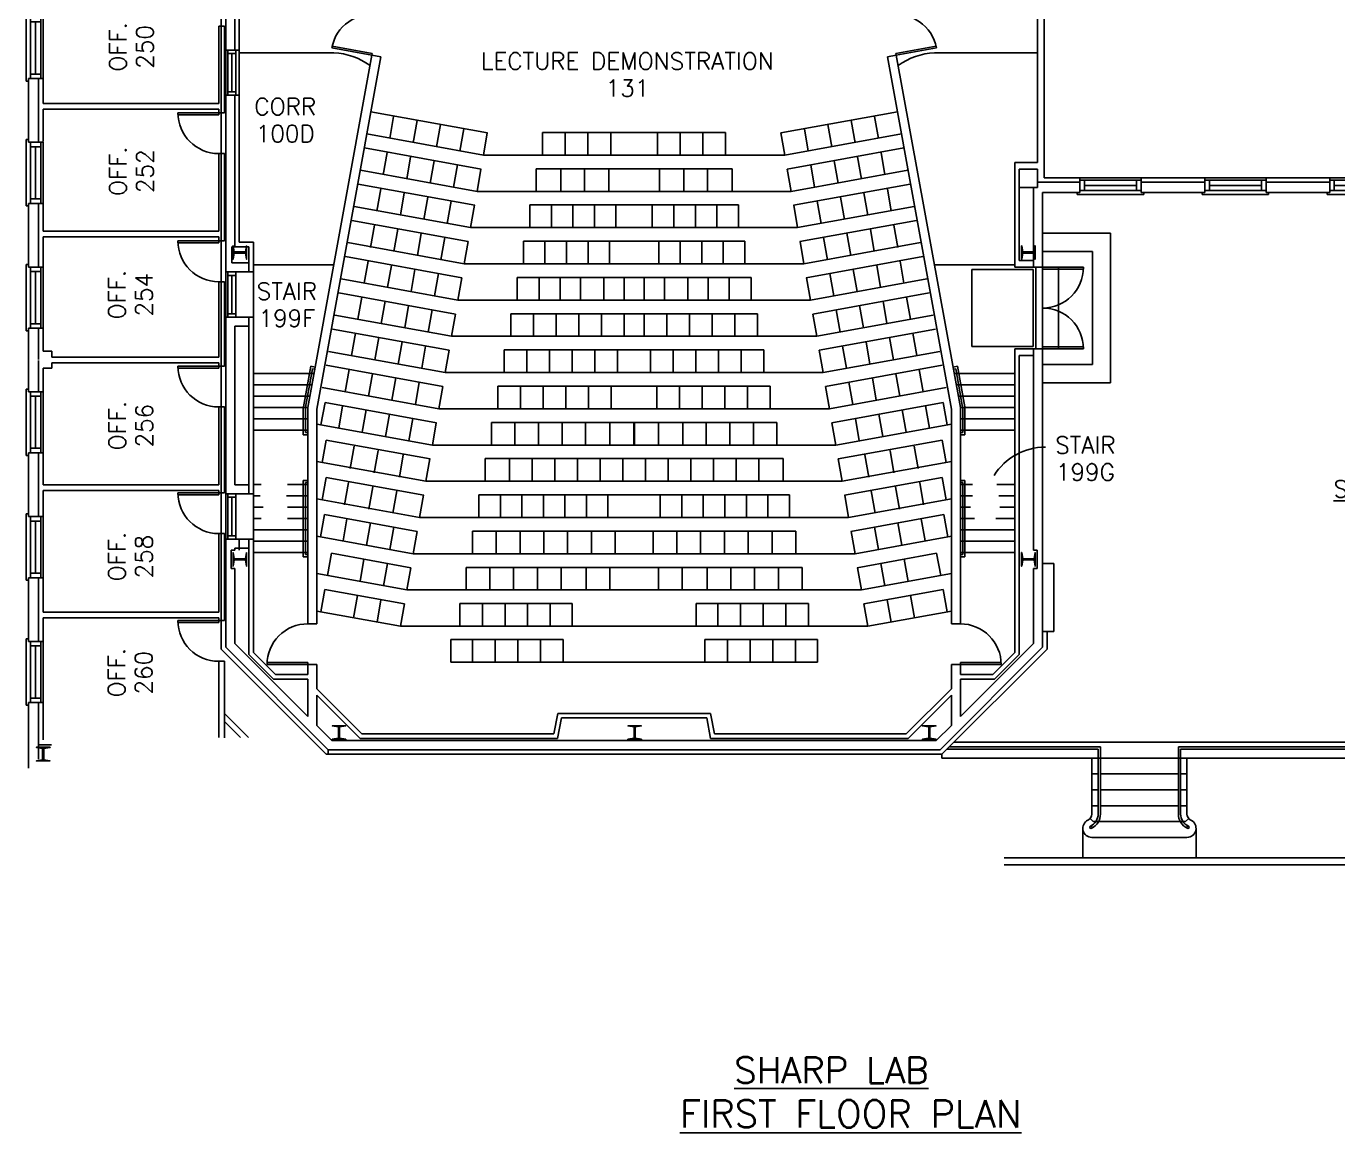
# Model space of a CAD drawing. Extents: x 225 to 2834, y 93 to 2722.
# Drawn here: x 321 to 1479, y 148 to 1125 of the extents above; entities that cross this region are included whole.
import ezdxf
from ezdxf.enums import TextEntityAlignment as Align

# ---------------------------------------------------------------- set-up
doc = ezdxf.new("R2010")
doc.units = 0
doc.header["$LTSCALE"] = 40
doc.header["$MEASUREMENT"] = 0
doc.layers.get('0').update_dxf_attribs({"linetype": 'CONTINUOUS'})
for name, color, linetype in [('A-AREA-IDEN', 3, 'CONTINUOUS'), ('A-DOOR', 7, 'CONTINUOUS'), ('A-FLOR-IDEN', 7, 'CONTINUOUS'), ('A-FLOR-STRS', 7, 'CONTINUOUS'), ('A-GLAZ', 2, 'CONTINUOUS'), ('A-STRS-RAIL', 7, 'CONTINUOUS'), ('A-WALL', 7, 'CONTINUOUS'), ('S-COLS', 3, 'CONTINUOUS')]:
    doc.layers.add(name, color=color, linetype=linetype)
doc.styles.add('SIMPLEX', font='simplex', dxfattribs={"height": 23})

# ---------------------------------------------------------------- blocks, each defined once
blk = doc.blocks.new('Q')
at = {"layer": 'A-STRS-RAIL', "style": 'SIMPLEX'}
for tag, p in [('ROOM', (2.01, 4.02)), ('NUMBER', (2.01, -15.09))]:
    blk.add_attdef(tag, text='', height=12, dxfattribs=at).set_placement(p, align=Align.CENTER)
blk = doc.blocks.new('AD05A', base_point=(203.035, 424.492))
for p, q in [((203.035, 424.492), (203.084, 424.492)), ((203.035, 424.492), (203.035, 423.492)), ((203.084, 423.493), (203.084, 424.492))]:
    blk.add_line(p, q)
blk.add_arc((203.035, 424.492), 1, 270, 0)
blk = doc.blocks.new('AD04A', base_point=(489.664, 570.31))
for p, q in [((488.664, 571.31), (488.664, 570.31)), ((488.713, 570.31), (488.713, 571.309)), ((490.616, 570.31), (490.616, 571.309)), ((490.664, 571.31), (490.664, 570.31)), ((488.664, 570.31), (488.713, 570.31)), ((490.664, 570.31), (490.616, 570.31))]:
    blk.add_line(p, q)
for centre, start, end in [((488.664, 570.31), 0, 90), ((490.664, 570.31), 90, 180)]:
    blk.add_arc(centre, 1, start, end)
blk = doc.blocks.new('WDO')
at = {"layer": 'A-GLAZ'}
for p, q in [((2696.3, 464.4), (2694.4, 464.4)), ((2696.3, 405.8), (2696.3, 464.4)), ((2681.4, 408.1), (2681.4, 462.1)), ((2683.6, 408.1), (2683.6, 462.1)), ((2683.6, 458.1), (2692.6, 458.1)), ((2688.1, 412.1), (2688.1, 458.1)), ((2692.6, 408.1), (2692.6, 462.1)), ((2683.6, 412.1), (2692.6, 412.1)), ((2694.4, 405.8), (2696.3, 405.8))]:
    blk.add_line(p, q, dxfattribs=at)
at = {"layer": 'A-WALL'}
for p, q in [((2681.4, 462.1), (2694.4, 462.1)), ((2681.4, 408.1), (2694.4, 408.1))]:
    blk.add_line(p, q, dxfattribs=at)
blk = doc.blocks.new('AD03A', base_point=(6.133, 5.024))
for p, q in [((6.133, 6.024), (6.133, 5.024)), ((6.182, 5.024), (6.182, 6.022)), ((6.133, 5.024), (6.182, 5.024))]:
    blk.add_line(p, q)
blk.add_arc((6.133, 5.024), 1, 0, 90)

msp = doc.modelspace()

# ---------------------------------------------------------------- linework, layer by layer
at = {"layer": 'A-AREA-IDEN'}
msp.add_arc((1221.12158, 699.33463), 53.81703, 90.26287279, 147.8256482, dxfattribs=at)
at = {"layer": 'A-DOOR'}
for p, q in [((1156, 910), (1156, 842)), ((1210, 910), (1156, 910)), ((1210, 842), (1210, 910)), ((1212.34362, 911.91986), (1212.34362, 839.91986)), ((1218.39123, 911.91986), (1218.39123, 839.91986)), ((1156, 842), (1210, 842))]:
    msp.add_line(p, q, dxfattribs=at)
at = {"layer": 'A-FLOR-STRS'}
for p, q in [((592.80032, 1101.37439), (509.39123, 1101.37439)), ((1122.98214, 1101.37439), (1213.89123, 1101.37439)), ((1278.39123, 941.91986), (1218.39123, 941.91986)), ((1278.39123, 941.91986), (1278.39123, 809.91986)), ((1262.39123, 925.91986), (1218.39123, 925.91986)), ((1262.39123, 925.91986), (1262.39123, 825.91986)), ((592.80032, 913.96574), (521.89123, 913.96574)), ((1122.98214, 913.96574), (1193.89123, 913.96574)), ((1232.39123, 911.91986), (1218.39123, 911.91986)), ((1232.39123, 911.91986), (1232.39123, 839.91986)), ((1232.39123, 839.91986), (1218.39123, 839.91986)), ((1262.39123, 825.91986), (1218.39123, 825.91986)), ((575.34577, 817.96574), (521.89123, 817.96574)), ((1140.43668, 817.96574), (1193.89123, 817.96574)), ((573.52759, 807.96574), (521.89123, 807.96574)), ((1142.25487, 807.96574), (1193.89123, 807.96574)), ((1278.39123, 809.91986), (1218.39123, 809.91986)), ((571.70941, 797.96574), (521.89123, 797.96574)), ((569.89123, 787.96574), (521.89123, 787.96574)), ((1144.07305, 797.96574), (1193.89123, 797.96574)), ((1145.89123, 787.96574), (1193.89123, 787.96574)), ((569.89123, 777.96574), (521.89123, 777.96574)), ((1145.89123, 777.96574), (1193.89123, 777.96574)), ((569.89123, 767.96574), (521.89123, 767.96574)), ((1145.89123, 767.96574), (1193.89123, 767.96574)), ((528.80278, 719.96574), (521.89123, 719.96574)), ((569.89123, 719.96574), (552.00586, 719.96574)), ((1145.89123, 719.96574), (1156.64347, 719.96574)), ((1178.11866, 719.96574), (1193.89123, 719.96574)), ((527.93884, 709.96574), (521.89123, 709.96574)), ((569.89123, 709.96574), (551.14192, 709.96574)), ((1145.89123, 709.96574), (1156.64347, 709.96574)), ((1179.84655, 709.96574), (1193.89123, 709.96574)), ((530.53067, 699.96574), (521.89123, 699.96574)), ((569.89123, 699.96574), (552.00586, 699.96574)), ((1145.89123, 699.96574), (1154.91558, 699.96574)), ((1180.71049, 699.96574), (1193.89123, 699.96574)), ((528.80278, 689.96574), (521.89123, 689.96574)), ((569.89123, 689.96574), (552.00586, 689.96574)), ((1145.89123, 689.96574), (1158.37136, 689.96574)), ((1177.25472, 689.96574), (1193.89123, 689.96574)), ((569.89123, 679.96574), (521.89123, 679.96574)), ((1145.89123, 679.96574), (1193.89123, 679.96574)), ((569.89123, 669.96574), (521.89123, 669.96574)), ((569.89123, 659.96574), (521.89123, 659.96574)), ((1145.89123, 669.96574), (1193.89123, 669.96574)), ((1145.89123, 659.96574), (1193.89123, 659.96574)), ((1261.89123, 478.46574), (1261.89123, 429.11485)), ((1345.8768, 478.46574), (1345.8768, 429.11485)), ((1261.89123, 464.46574), (1267.51295, 464.46574)), ((1345.8768, 464.46574), (1340.25508, 464.46574)), ((1261.89123, 450.46574), (1267.51295, 450.46574)), ((1345.8768, 450.46574), (1340.25508, 450.46574)), ((1261.89123, 436.46574), (1267.51295, 436.46574)), ((1269.51295, 436.46574), (1321.53316, 436.46574)), ((1338.25508, 436.46574), (1321.53316, 436.46574)), ((1345.8768, 436.46574), (1340.25508, 436.46574)), ((1263.07609, 422.46574), (1260.29487, 425.03957)), ((1263.07609, 422.46574), (1321.53316, 422.46574)), ((1263.07609, 422.46574), (1265.50241, 422.46574)), ((1344.69193, 422.46574), (1321.53316, 422.46574)), ((1344.69193, 422.46574), (1342.26562, 422.46574)), ((1344.69193, 422.46574), (1347.47315, 425.03957)), ((1261.89123, 408.46574), (1321.53316, 408.46574)), ((1345.8768, 408.46574), (1321.53316, 408.46574))]:
    msp.add_line(p, q, dxfattribs=at)
for centre, radius, start, end in [((590.00189, 1042.74057), 58.70056, 53.63366761, 87.26750259), ((1125.78057, 1042.74057), 58.70056, 92.73249741, 126.36633239), ((1255.89123, 429.11485), 6, 295.37693353, 360), ((1351.8768, 429.11485), 6, 180, 244.62306647), ((1261.89123, 416.46574), 8, 115.37693353, 270), ((1345.8768, 416.46574), 8, 270, 64.62306647)]:
    msp.add_arc(centre, radius, start, end, dxfattribs=at)
at = {"layer": 'A-GLAZ'}
for p, q in [((497.39123, 1063.7609), (497.39123, 1103.7609)), ((499.39123, 1063.7609), (499.39123, 1103.7609)), ((506.39123, 1100.7609), (499.39123, 1100.7609)), ((502.89123, 1066.7609), (502.89123, 1100.7609)), ((506.39123, 1063.7609), (506.39123, 1103.7609)), ((509.39123, 1063.7609), (509.39123, 1103.7609)), ((506.39123, 1066.7609), (499.39123, 1066.7609)), ((497.39123, 867.7609), (497.39123, 907.7609)), ((499.39123, 867.7609), (499.39123, 907.7609)), ((506.39123, 904.7609), (499.39123, 904.7609)), ((502.89123, 870.7609), (502.89123, 904.7609)), ((506.39123, 867.7609), (506.39123, 907.7609)), ((521.89123, 867.7609), (521.89123, 907.7609)), ((506.39123, 870.7609), (499.39123, 870.7609)), ((497.39123, 671.7609), (497.39123, 711.7609)), ((499.39123, 671.7609), (499.39123, 711.7609)), ((506.39123, 708.7609), (499.39123, 708.7609)), ((502.89123, 674.7609), (502.89123, 708.7609)), ((506.39123, 671.7609), (506.39123, 711.7609)), ((521.89123, 671.7609), (521.89123, 711.7609)), ((506.39123, 674.7609), (499.39123, 674.7609))]:
    msp.add_line(p, q, dxfattribs=at)
at = {"layer": 'A-STRS-RAIL'}
for p, q in [((572.46527, 824.48362), (565.95575, 788.68128)), ((574.07523, 822.15811), (567.92349, 788.32351)), ((572.46527, 824.48362), (576.40075, 823.76808)), ((574.07523, 822.15811), (576.04297, 821.80034)), ((1143.31719, 824.48362), (1139.38171, 823.76808)), ((1141.70722, 822.15811), (1139.73948, 821.80034)), ((1141.70722, 822.15811), (1147.85897, 788.32351)), ((1143.31719, 824.48362), (1149.82671, 788.68128)), ((565.89123, 787.96574), (565.89123, 763.87563)), ((567.89123, 787.96574), (567.89123, 765.87563)), ((1147.89123, 787.96574), (1147.89123, 765.87563)), ((1149.89123, 787.96574), (1149.89123, 763.87563)), ((569.89123, 765.87563), (567.89123, 765.87563)), ((1145.89123, 765.87563), (1147.89123, 765.87563)), ((569.89123, 763.87563), (565.89123, 763.87563)), ((1145.89123, 763.87563), (1149.89123, 763.87563)), ((565.89123, 656.20113), (565.89123, 723.73945)), ((565.89123, 723.73945), (569.89123, 723.73945)), ((565.89123, 658.20113), (565.89123, 721.73945)), ((567.89123, 658.20113), (567.89123, 721.73945)), ((567.89123, 721.73945), (569.89123, 721.73945)), ((1149.89123, 723.73945), (1145.89123, 723.73945)), ((1147.89123, 721.73945), (1145.89123, 721.73945)), ((1147.89123, 658.20113), (1147.89123, 721.73945)), ((1149.89123, 656.20113), (1149.89123, 723.73945)), ((1149.89123, 658.20113), (1149.89123, 721.73945)), ((569.89123, 656.20113), (565.89123, 656.20113)), ((569.89123, 658.20113), (567.89123, 658.20113)), ((1145.89123, 658.20113), (1147.89123, 658.20113)), ((1145.89123, 656.20113), (1149.89123, 656.20113)), ((1267.51295, 486.46574), (1267.51295, 429.11485)), ((1269.51295, 488.46574), (1269.51295, 429.11485)), ((1338.25508, 488.46574), (1338.25508, 429.11485)), ((1340.25508, 486.46574), (1340.25508, 429.11485))]:
    msp.add_line(p, q, dxfattribs=at)
for centre in [(1261.08437, 417.36925), (1346.68365, 417.36925)]:
    msp.add_circle(centre, 1, dxfattribs=at)
for centre, radius, start, end in [((1255.51295, 429.11485), 12, 295.37693353, 360), ((1255.51295, 429.11485), 14, 295.37693353, 360), ((1352.25508, 429.11485), 14, 180, 244.62306647), ((1352.25508, 429.11485), 12, 180, 244.62306647)]:
    msp.add_arc(centre, radius, start, end, dxfattribs=at)
at = {"layer": 'A-WALL'}
for p, q in [((1213.89123, 1364.96574), (1213.89123, 1004.46574)), ((1219.89123, 1340.96574), (1219.89123, 990.96574)), ((491.28512, 1124.76751), (491.28512, 1056.55409)), ((491.28512, 1124.76751), (496.28512, 1124.76751)), ((496.28512, 1124.76751), (496.28512, 1048.33133)), ((497.39123, 1103.7609), (509.39123, 1103.7609)), ((626.46334, 1099.11234), (569.89123, 787.96574)), ((634.3343, 1097.68126), (577.76219, 786.53465)), ((626.46334, 1099.11234), (634.3343, 1097.68126)), ((1089.31912, 1099.11234), (1081.44816, 1097.68126)), ((1081.44816, 1097.68126), (1138.02027, 786.53465)), ((1089.31912, 1099.11234), (1145.89123, 787.96574)), ((323.28512, 1078.55409), (323.28512, 1022.30409)), ((332.28512, 1078.55409), (332.28512, 1022.30409)), ((336.28512, 1078.55409), (336.28512, 1056.55409)), ((336.28512, 1056.55409), (491.28512, 1056.55409)), ((497.39123, 1063.7609), (509.39123, 1063.7609)), ((336.28512, 1051.55409), (491.28512, 1051.55409)), ((336.28512, 1051.55409), (336.28512, 1022.87359)), ((491.28512, 1051.55409), (491.28512, 1048.33133)), ((491.28512, 1048.33133), (496.28512, 1048.33133)), ((491.28512, 1012.33133), (491.28512, 943.80409)), ((491.28512, 1012.33133), (496.28512, 1012.33133)), ((496.28512, 1012.33133), (496.28512, 935.15462)), ((1213.89123, 1004.46574), (1193.89123, 1004.46574)), ((1213.89123, 998.46574), (1197.89123, 998.46574)), ((1213.89123, 998.46574), (1213.89123, 986.96574)), ((323.28512, 968.30409), (323.28512, 912.05409)), ((332.28512, 968.30409), (332.28512, 912.05409)), ((336.28512, 968.30409), (336.28512, 943.80409)), ((336.28512, 943.80409), (491.28512, 943.80409)), ((336.28512, 938.80409), (491.28512, 938.80409)), ((336.28512, 938.80409), (336.28512, 912.05409)), ((491.28512, 938.80409), (491.28512, 935.15462)), ((491.28512, 935.15462), (496.28512, 935.15462)), ((502.92282, 929.96574), (517.89123, 929.96574)), ((509.39123, 933.96574), (521.89123, 933.96574)), ((502.92282, 915.7609), (517.89123, 915.7609)), ((1210.39123, 917.91986), (1197.89123, 917.91986)), ((497.39123, 907.7609), (521.89123, 907.7609)), ((1218.39123, 911.91986), (1193.89123, 911.91986)), ((491.28512, 899.15462), (491.28512, 832.5383)), ((491.28512, 899.15462), (496.28512, 899.15462)), ((496.28512, 899.15462), (496.28512, 824.56975)), ((323.28512, 858.05409), (323.28512, 801.80409)), ((332.28512, 858.05409), (332.28512, 830.55409)), ((336.28512, 858.05409), (336.28512, 837.84539)), ((497.39123, 867.7609), (521.89123, 867.7609)), ((505.39123, 859.7609), (517.89123, 859.7609)), ((336.28512, 837.84539), (343.9278, 837.84539)), ((343.9278, 837.84539), (343.9278, 832.5383)), ((1218.39123, 839.91986), (1193.89123, 839.91986)), ((1210.39123, 833.91986), (1197.89123, 833.91986)), ((332.28512, 829.55409), (332.28512, 801.80409)), ((336.28512, 822.72489), (336.28512, 801.80409)), ((336.28512, 822.72489), (343.9278, 822.72489)), ((343.9278, 832.5383), (491.28512, 832.5383)), ((343.9278, 827.5383), (491.28512, 827.5383)), ((343.9278, 827.5383), (343.9278, 822.72489)), ((491.28512, 827.5383), (491.28512, 824.56975)), ((491.28512, 824.56975), (496.28512, 824.56975)), ((491.28512, 788.56975), (491.28512, 719.7883)), ((491.28512, 788.56975), (496.28512, 788.56975)), ((496.28512, 788.56975), (496.28512, 712.75067)), ((323.28512, 691.80409), (323.28512, 748.05409)), ((332.28512, 691.80409), (332.28512, 748.05409)), ((336.28512, 719.7883), (336.28512, 748.05409)), ((336.28512, 719.7883), (491.28512, 719.7883)), ((505.39123, 719.7609), (517.89123, 719.7609)), ((336.28512, 714.7883), (491.28512, 714.7883)), ((336.28512, 691.8799), (336.28512, 714.7883)), ((491.28512, 714.7883), (491.28512, 712.75067)), ((491.28512, 712.75067), (496.28512, 712.75067)), ((497.39123, 711.7609), (521.89123, 711.7609)), ((491.28512, 676.75067), (491.28512, 607.2883)), ((491.28512, 676.75067), (496.28512, 676.75067)), ((496.28512, 676.75067), (496.28512, 599.94422)), ((497.39123, 671.7609), (521.89123, 671.7609)), ((505.39123, 661.96574), (502.236, 661.96574)), ((502.236, 661.96574), (502.236, 645.96574)), ((505.39123, 663.7609), (517.89123, 663.7609)), ((1210.39123, 661.96574), (1213.54645, 661.96574)), ((1213.54645, 661.96574), (1213.54645, 645.96574)), ((1228.39123, 650.21957), (1218.39123, 650.21957)), ((1228.39123, 590.21957), (1228.39123, 650.21957)), ((323.28512, 581.55409), (323.28512, 637.80409)), ((332.28512, 581.55409), (332.28512, 637.80409)), ((336.28512, 607.2883), (336.28512, 637.80409)), ((505.39123, 645.96574), (502.236, 645.96574)), ((1210.39123, 645.96574), (1213.54645, 645.96574)), ((336.28512, 607.2883), (491.28512, 607.2883)), ((336.28512, 602.2883), (491.28512, 602.2883)), ((336.28512, 581.55409), (336.28512, 602.2883)), ((491.28512, 602.2883), (491.28512, 599.94422)), ((491.28512, 599.94422), (496.28512, 599.94422)), ((569.89123, 597.0423), (577.89123, 597.0423)), ((1145.89123, 597.0423), (1137.89123, 597.0423)), ((569.89123, 515.18433), (505.39123, 579.68433)), ((1145.89123, 515.18433), (1210.39123, 579.68433)), ((1218.39123, 590.21957), (1228.39123, 590.21957)), ((587.86962, 485.89223), (497.39123, 576.37062)), ((539.71966, 548.18433), (517.89123, 570.01275)), ((541.37651, 552.18433), (521.89123, 571.66961)), ((1127.91284, 485.89223), (1218.39123, 576.37062)), ((1174.40595, 552.18433), (1193.89123, 571.66961)), ((1176.0628, 548.18433), (1197.89123, 570.01275)), ((491.28512, 563.94422), (491.28512, 496.55409)), ((491.28512, 563.94422), (496.28512, 563.94422)), ((496.28512, 563.94422), (496.28512, 496.51774)), ((569.89123, 561.0423), (577.89123, 561.0423)), ((1145.89123, 561.0423), (1137.89123, 561.0423)), ((539.71966, 548.18433), (569.89123, 548.18433)), ((541.37651, 552.18433), (569.89123, 552.18433)), ((1174.40595, 552.18433), (1145.89123, 552.18433)), ((1176.0628, 548.18433), (1145.89123, 548.18433)), ((617.62246, 499.89223), (577.89123, 539.62346)), ((615.9656, 495.89223), (577.89123, 533.9666)), ((1098.16, 499.89223), (1137.89123, 539.62346)), ((1099.81685, 495.89223), (1137.89123, 533.9666)), ((323.28512, 469.55409), (323.28512, 527.55409)), ((332.28512, 477.55409), (332.28512, 527.55409)), ((336.28512, 494.55409), (336.28512, 527.55409)), ((517.61856, 496.55409), (496.28512, 517.88754)), ((510.5475, 496.55409), (496.28512, 510.81647)), ((790.53639, 517.89223), (787.05252, 499.89223)), ((793.83643, 513.89223), (790.35256, 495.89223)), ((925.24607, 517.89223), (790.53639, 517.89223)), ((921.94603, 513.89223), (793.83643, 513.89223)), ((921.94603, 513.89223), (925.4299, 495.89223)), ((925.24607, 517.89223), (928.72994, 499.89223)), ((591.18333, 493.89223), (577.89123, 507.18433)), ((1124.59913, 493.89223), (1137.89123, 507.18433)), ((343.78512, 490.05409), (332.28512, 490.05409)), ((1267.51295, 486.46574), (1134.1432, 486.46574)), ((1269.51295, 488.46574), (1136.1432, 488.46574)), ((1779.11884, 488.46574), (1338.25508, 488.46574)), ((1779.11884, 486.46574), (1340.25508, 486.46574)), ((587.86962, 485.89223), (587.86962, 482.46574)), ((1129.56969, 481.89223), (1129.56969, 478.46574)), ((1687.39123, 478.46574), (1129.56969, 478.46574)), ((1269.51295, 464.46574), (1338.25508, 464.46574)), ((1269.51295, 450.46574), (1321.53316, 450.46574)), ((1338.25508, 450.46574), (1321.53316, 450.46574)), ((1253.89123, 416.46574), (1253.89123, 390.37069)), ((1353.8768, 416.46574), (1353.8768, 390.37069)), ((1687.39123, 390.37069), (1184.49332, 390.37069)), ((1701.39123, 384.37069), (1184.49332, 384.37069))]:
    msp.add_line(p, q, dxfattribs=at)
at = {"layer": 'A-WALL', "color": 4}
for p, q in [((493.39123, 1183.96574), (493.39123, 574.71376)), ((728.43084, 1030.6053), (625.54002, 1049.31272)), ((645.58897, 1045.17999), (642.12361, 1025.48216)), ((987.35162, 1030.6053), (1090.24244, 1049.31272)), ((1070.19349, 1045.17999), (1073.65885, 1025.48216)), ((666.27135, 1041.54142), (662.80599, 1021.8436)), ((686.95373, 1037.90286), (683.48837, 1018.20503)), ((707.63611, 1034.26429), (704.17075, 1014.56646)), ((728.31849, 1030.62572), (724.85313, 1010.9279)), ((857.89123, 1030.9279), (777.10878, 1030.9279)), ((777.10878, 1030.9279), (777.10878, 1010.9279)), ((797.10878, 1030.9279), (797.10878, 1010.9279)), ((817.10878, 1030.9279), (817.10878, 1010.9279)), ((837.35563, 1030.9279), (837.35563, 1010.9279)), ((857.89123, 1030.9279), (938.67367, 1030.9279)), ((878.42683, 1030.9279), (878.42683, 1010.9279)), ((898.67367, 1030.9279), (898.67367, 1010.9279)), ((918.67367, 1030.9279), (918.67367, 1010.9279)), ((938.67367, 1030.9279), (938.67367, 1010.9279)), ((987.46397, 1030.62572), (990.92933, 1010.9279)), ((1008.14635, 1034.26429), (1011.61171, 1014.56646)), ((1028.82873, 1037.90286), (1032.29409, 1018.20503)), ((1049.51111, 1041.54142), (1052.97647, 1021.8436)), ((724.85313, 1010.9279), (621.96231, 1029.63532)), ((990.92933, 1010.9279), (1093.82015, 1029.63532)), ((722.80121, 998.6053), (619.91039, 1017.31272)), ((639.95934, 1013.17999), (636.49398, 993.48216)), ((660.64172, 1009.54142), (657.17636, 989.8436)), ((857.89123, 1010.9279), (724.85313, 1010.9279)), ((857.89123, 1010.9279), (990.92933, 1010.9279)), ((992.98125, 998.6053), (1095.87207, 1017.31272)), ((1055.14074, 1009.54142), (1058.6061, 989.8436)), ((1075.82312, 1013.17999), (1079.28848, 993.48216)), ((719.2235, 978.9279), (616.33268, 997.63532)), ((681.3241, 1005.90286), (677.85874, 986.20503)), ((702.00648, 1002.26429), (698.54112, 982.56646)), ((722.68886, 998.62572), (719.2235, 978.9279)), ((857.89123, 998.9279), (771.47915, 998.9279)), ((771.47915, 998.9279), (771.47915, 978.9279)), ((793.20704, 998.9279), (793.20704, 978.9279)), ((814.07099, 998.9279), (814.07099, 978.9279)), ((835.55204, 998.9279), (835.55204, 978.9279)), ((857.89123, 998.9279), (944.3033, 998.9279)), ((880.23042, 998.9279), (880.23042, 978.9279)), ((901.71147, 998.9279), (901.71147, 978.9279)), ((922.57541, 998.9279), (922.57541, 978.9279)), ((944.3033, 998.9279), (944.3033, 978.9279)), ((993.0936, 998.62572), (996.55896, 978.9279)), ((996.55896, 978.9279), (1099.44978, 997.63532)), ((1013.77598, 1002.26429), (1017.24134, 982.56646)), ((1034.45836, 1005.90286), (1037.92372, 986.20503)), ((717.17158, 966.6053), (614.28076, 985.31272)), ((998.61088, 966.6053), (1101.5017, 985.31272)), ((634.32971, 981.17999), (630.86435, 961.48216)), ((655.01209, 977.54142), (651.54673, 957.8436)), ((675.69447, 973.90286), (672.22911, 954.20503)), ((857.89123, 978.9279), (719.2235, 978.9279)), ((857.89123, 978.9279), (996.55896, 978.9279)), ((1040.08799, 973.90286), (1043.55335, 954.20503)), ((1060.77037, 977.54142), (1064.23573, 957.8436)), ((1081.45275, 981.17999), (1084.91811, 961.48216)), ((713.59387, 946.9279), (610.70305, 965.63532)), ((696.37685, 970.26429), (692.91149, 950.56646)), ((717.05923, 966.62572), (713.59387, 946.9279)), ((765.84953, 966.9279), (765.84953, 946.9279)), ((857.89123, 966.9279), (765.84953, 966.9279)), ((784.84953, 966.9279), (784.84953, 946.9279)), ((803.84953, 966.9279), (803.84953, 946.9279)), ((822.84953, 966.9279), (822.84953, 946.9279)), ((841.84953, 966.9279), (841.84953, 946.9279)), ((857.89123, 966.9279), (949.93293, 966.9279)), ((873.93293, 966.9279), (873.93293, 946.9279)), ((892.93293, 966.9279), (892.93293, 946.9279)), ((911.93293, 966.9279), (911.93293, 946.9279)), ((930.93293, 966.9279), (930.93293, 946.9279)), ((949.93293, 966.9279), (949.93293, 946.9279)), ((998.72323, 966.62572), (1002.18859, 946.9279)), ((1002.18859, 946.9279), (1105.07941, 965.63532)), ((1019.40561, 970.26429), (1022.87097, 950.56646)), ((711.54195, 934.6053), (608.65113, 953.31272)), ((1004.24051, 934.6053), (1107.13133, 953.31272)), ((628.70008, 949.17999), (625.23472, 929.48216)), ((649.38246, 945.54142), (645.9171, 925.8436)), ((670.06484, 941.90286), (666.59948, 922.20503)), ((690.74722, 938.26429), (687.28186, 918.56646)), ((857.89123, 946.9279), (713.59387, 946.9279)), ((857.89123, 946.9279), (1002.18859, 946.9279)), ((1025.03524, 938.26429), (1028.5006, 918.56646)), ((1045.71762, 941.90286), (1049.18298, 922.20503)), ((1066.4, 945.54142), (1069.86536, 925.8436)), ((1087.08238, 949.17999), (1090.54774, 929.48216)), ((707.96424, 914.9279), (605.07342, 933.63532)), ((711.4296, 934.62572), (707.96424, 914.9279)), ((857.89123, 934.9279), (760.2199, 934.9279)), ((760.2199, 934.9279), (760.2199, 914.9279)), ((779.2199, 934.9279), (779.2199, 914.9279)), ((798.2199, 934.9279), (798.2199, 914.9279)), ((817.2199, 934.9279), (817.2199, 914.9279)), ((836.2199, 934.9279), (836.2199, 914.9279)), ((857.89123, 934.9279), (955.56256, 934.9279)), ((879.56256, 934.9279), (879.56256, 914.9279)), ((898.56256, 934.9279), (898.56256, 914.9279)), ((917.56256, 934.9279), (917.56256, 914.9279)), ((936.56256, 934.9279), (936.56256, 914.9279)), ((955.56256, 934.9279), (955.56256, 914.9279)), ((1004.35286, 934.62572), (1007.81822, 914.9279)), ((1007.81822, 914.9279), (1110.70904, 933.63532)), ((705.91232, 902.6053), (603.0215, 921.31272)), ((623.07045, 917.17999), (619.68819, 897.95452)), ((857.89123, 914.9279), (707.96424, 914.9279)), ((857.89123, 914.9279), (1007.81822, 914.9279)), ((1009.87014, 902.6053), (1112.76096, 921.31272)), ((1092.71201, 917.17999), (1096.09427, 897.95452)), ((643.75283, 913.54142), (640.34979, 894.19786)), ((664.43521, 909.90286), (661.0114, 890.44121)), ((685.11759, 906.26429), (681.673, 886.68455)), ((1030.66487, 906.26429), (1034.10945, 886.68455)), ((1051.34725, 909.90286), (1054.77106, 890.44121)), ((1072.02963, 913.54142), (1075.43266, 894.19786)), ((702.33461, 882.9279), (599.44379, 901.63532)), ((705.79997, 902.62572), (702.33461, 882.9279)), ((857.89123, 902.9279), (754.59027, 902.9279)), ((754.59027, 902.9279), (754.59027, 882.9279)), ((774.04432, 902.9279), (774.04432, 882.9279)), ((792.68083, 902.9279), (792.68083, 882.9279)), ((810.57682, 902.9279), (810.57682, 882.9279)), ((831.06465, 902.9279), (831.06465, 882.9279)), ((848.96064, 902.9279), (848.96064, 882.9279)), ((857.89123, 902.9279), (961.19219, 902.9279)), ((866.82182, 902.9279), (866.82182, 882.9279)), ((884.71781, 902.9279), (884.71781, 882.9279)), ((905.20563, 902.9279), (905.20563, 882.9279)), ((923.10162, 902.9279), (923.10162, 882.9279)), ((941.73814, 902.9279), (941.73814, 882.9279)), ((961.19219, 902.9279), (961.19219, 882.9279)), ((1009.98249, 902.62572), (1013.44785, 882.9279)), ((1013.44785, 882.9279), (1116.33867, 901.63532)), ((700.28269, 870.6053), (597.39187, 889.31272)), ((617.52392, 885.65234), (614.05856, 865.95452)), ((638.18552, 881.89569), (634.72016, 862.19786)), ((857.89123, 882.9279), (702.33461, 882.9279)), ((857.89123, 882.9279), (1013.44785, 882.9279)), ((1015.49977, 870.6053), (1118.39059, 889.31272)), ((1077.59693, 881.89569), (1081.06229, 862.19786)), ((1098.25854, 885.65234), (1101.7239, 865.95452)), ((696.70498, 850.9279), (593.81416, 869.63532)), ((658.84713, 878.13903), (655.38177, 858.44121)), ((679.50873, 874.38238), (676.04337, 854.68455)), ((700.17034, 870.62572), (696.70498, 850.9279)), ((857.89123, 870.9279), (748.96064, 870.9279)), ((748.96064, 870.9279), (748.96064, 850.9279)), ((768.96064, 870.9279), (768.96064, 850.9279)), ((788.96064, 870.9279), (788.96064, 850.9279)), ((808.96064, 870.9279), (808.96064, 850.9279)), ((828.96064, 870.9279), (828.96064, 850.9279)), ((848.96064, 870.9279), (848.96064, 850.9279)), ((857.89123, 870.9279), (966.82182, 870.9279)), ((866.82182, 870.9279), (866.82182, 850.9279)), ((886.82182, 870.9279), (886.82182, 850.9279)), ((906.82182, 870.9279), (906.82182, 850.9279)), ((926.82182, 870.9279), (926.82182, 850.9279)), ((946.82182, 870.9279), (946.82182, 850.9279)), ((966.82182, 870.9279), (966.82182, 850.9279)), ((1015.61212, 870.62572), (1019.07748, 850.9279)), ((1019.07748, 850.9279), (1121.9683, 869.63532)), ((1036.27372, 874.38238), (1039.73908, 854.68455)), ((1056.93533, 878.13903), (1060.40069, 858.44121)), ((694.65306, 838.6053), (591.76224, 857.31272)), ((1021.1294, 838.6053), (1124.02022, 857.31272)), ((611.89429, 853.65234), (608.42893, 833.95452)), ((632.55589, 849.89569), (629.09054, 830.19786)), ((653.2175, 846.13903), (649.75214, 826.44121)), ((857.89123, 850.9279), (696.70498, 850.9279)), ((857.89123, 850.9279), (1019.07748, 850.9279)), ((1062.56496, 846.13903), (1066.03032, 826.44121)), ((1083.22656, 849.89569), (1086.69192, 830.19786)), ((1103.88817, 853.65234), (1107.35353, 833.95452)), ((691.07535, 818.9279), (588.18453, 837.63532)), ((673.8791, 842.38238), (670.41375, 822.68455)), ((694.54071, 838.62572), (691.07535, 818.9279)), ((857.89123, 838.9279), (743.33101, 838.9279)), ((743.33101, 838.9279), (743.33101, 818.9279)), ((763.33101, 838.9279), (763.33101, 818.9279)), ((783.33101, 838.9279), (783.33101, 818.9279)), ((803.33101, 838.9279), (803.33101, 818.9279)), ((823.33101, 838.9279), (823.33101, 818.9279)), ((843.33101, 838.9279), (843.33101, 818.9279)), ((857.89123, 838.9279), (972.45145, 838.9279)), ((872.45145, 838.9279), (872.45145, 818.9279)), ((892.45145, 838.9279), (892.45145, 818.9279)), ((912.45145, 838.9279), (912.45145, 818.9279)), ((932.45145, 838.9279), (932.45145, 818.9279)), ((952.45145, 838.9279), (952.45145, 818.9279)), ((972.45145, 838.9279), (972.45145, 818.9279)), ((1021.24175, 838.62572), (1024.70711, 818.9279)), ((1024.70711, 818.9279), (1127.59793, 837.63532)), ((1041.90335, 842.38238), (1045.36871, 822.68455)), ((689.02343, 806.6053), (586.13261, 825.31272)), ((1026.75903, 806.6053), (1129.64985, 825.31272)), ((606.26466, 821.65234), (602.7993, 801.95452)), ((626.92626, 817.89569), (623.46091, 798.19786)), ((647.58787, 814.13903), (644.12251, 794.44121)), ((668.24947, 810.38238), (664.78412, 790.68455)), ((857.89123, 818.9279), (691.07535, 818.9279)), ((857.89123, 818.9279), (1024.70711, 818.9279)), ((1047.53298, 810.38238), (1050.99834, 790.68455)), ((1068.19459, 814.13903), (1071.65995, 794.44121)), ((1088.85619, 817.89569), (1092.32155, 798.19786)), ((1109.5178, 821.65234), (1112.98316, 801.95452)), ((685.44572, 786.9279), (582.5549, 805.63532)), ((688.91108, 806.62572), (685.44572, 786.9279)), ((857.89123, 806.9279), (737.70138, 806.9279)), ((737.70138, 806.9279), (737.70138, 786.9279)), ((757.70138, 806.9279), (757.70138, 786.9279)), ((777.70138, 806.9279), (777.70138, 786.9279)), ((797.70138, 806.9279), (797.70138, 786.9279)), ((817.70138, 806.9279), (817.70138, 786.9279)), ((837.70138, 806.9279), (837.70138, 786.9279)), ((857.89123, 806.9279), (978.08108, 806.9279)), ((878.08108, 806.9279), (878.08108, 786.9279)), ((898.08108, 806.9279), (898.08108, 786.9279)), ((918.08108, 806.9279), (918.08108, 786.9279)), ((938.08108, 806.9279), (938.08108, 786.9279)), ((958.08108, 806.9279), (958.08108, 786.9279)), ((978.08108, 806.9279), (978.08108, 786.9279)), ((1026.87138, 806.62572), (1030.33674, 786.9279)), ((1030.33674, 786.9279), (1133.22756, 805.63532)), ((581.48354, 772.80654), (585.06125, 792.48394)), ((683.3938, 774.6053), (585.06125, 792.48394)), ((600.63503, 789.65234), (597.16967, 769.95452)), ((1032.38866, 774.6053), (1130.72121, 792.48394)), ((1115.14743, 789.65234), (1118.61279, 769.95452)), ((1134.29892, 772.80654), (1130.72121, 792.48394)), ((621.29663, 785.89569), (617.83128, 766.19786)), ((641.95824, 782.13903), (638.49288, 762.44121)), ((662.61984, 778.38238), (659.15449, 758.68455)), ((857.89123, 786.9279), (685.44572, 786.9279)), ((857.89123, 786.9279), (1030.33674, 786.9279)), ((1053.16261, 778.38238), (1056.62797, 758.68455)), ((1073.82422, 782.13903), (1077.28958, 762.44121)), ((1094.48582, 785.89569), (1097.95118, 766.19786)), ((679.81609, 754.9279), (577.89123, 773.45969)), ((683.28145, 774.62572), (679.81609, 754.9279)), ((857.89123, 774.9279), (732.07175, 774.9279)), ((732.07175, 774.9279), (732.07175, 754.9279)), ((752.56543, 774.9279), (752.56543, 754.9279)), ((773.55279, 774.9279), (773.55279, 754.9279)), ((794.41674, 774.9279), (794.41674, 754.9279)), ((814.91042, 774.9279), (814.91042, 754.9279)), ((836.39147, 774.9279), (836.39147, 754.9279)), ((857.6631, 774.9279), (857.6631, 754.9279)), ((857.89123, 774.9279), (983.71071, 774.9279)), ((858.11936, 774.9279), (858.11936, 754.9279)), ((879.39099, 774.9279), (879.39099, 754.9279)), ((900.87204, 774.9279), (900.87204, 754.9279)), ((921.36572, 774.9279), (921.36572, 754.9279)), ((942.22966, 774.9279), (942.22966, 754.9279)), ((963.21703, 774.9279), (963.21703, 754.9279)), ((983.71071, 774.9279), (983.71071, 754.9279)), ((1032.50101, 774.62572), (1035.96637, 754.9279)), ((1035.96637, 754.9279), (1137.89123, 773.45969)), ((582.41403, 739.61379), (585.99174, 759.29119)), ((677.76417, 742.6053), (585.99174, 759.29119)), ((610.73018, 753.89569), (607.26482, 734.19786)), ((857.89123, 754.9279), (679.81609, 754.9279)), ((857.89123, 754.9279), (1035.96637, 754.9279)), ((1038.01829, 742.6053), (1129.79072, 759.29119)), ((1105.05228, 753.89569), (1108.51764, 734.19786)), ((1133.36842, 739.61379), (1129.79072, 759.29119)), ((632.00889, 750.13903), (628.54353, 730.44121)), ((654.15154, 746.38238), (650.68618, 726.68455)), ((677.65182, 742.62572), (674.18646, 722.9279)), ((857.89123, 742.9279), (726.44212, 742.9279)), ((726.44212, 742.9279), (726.44212, 722.9279)), ((747.89123, 722.9279), (747.89123, 742.9279)), ((767.89123, 722.9279), (767.89123, 742.9279)), ((787.89123, 722.9279), (787.89123, 742.9279)), ((807.89123, 722.9279), (807.89123, 742.9279)), ((827.89123, 722.9279), (827.89123, 742.9279)), ((847.89123, 722.9279), (847.89123, 742.9279)), ((857.89123, 742.9279), (989.34034, 742.9279)), ((867.89123, 722.9279), (867.89123, 742.9279)), ((887.89123, 722.9279), (887.89123, 742.9279)), ((907.89123, 722.9279), (907.89123, 742.9279)), ((927.89123, 722.9279), (927.89123, 742.9279)), ((947.89123, 722.9279), (947.89123, 742.9279)), ((967.89123, 722.9279), (967.89123, 742.9279)), ((989.34034, 742.9279), (989.34034, 722.9279)), ((1038.13064, 742.62572), (1041.596, 722.9279)), ((1061.63092, 746.38238), (1065.09628, 726.68455)), ((1083.77357, 750.13903), (1087.23893, 730.44121)), ((674.18646, 722.9279), (577.89123, 740.43612)), ((1041.596, 722.9279), (1137.89123, 740.43612)), ((582.46696, 706.5806), (586.04467, 726.258)), ((672.13454, 710.6053), (586.04467, 726.258)), ((605.84107, 721.89569), (602.37572, 702.19786)), ((627.2432, 718.13903), (623.77784, 698.44121)), ((857.89123, 722.9279), (674.18646, 722.9279)), ((857.89123, 722.9279), (1041.596, 722.9279)), ((1043.64792, 710.6053), (1129.73779, 726.258)), ((1088.53925, 718.13903), (1092.00461, 698.44121)), ((1109.94138, 721.89569), (1113.40674, 702.19786)), ((1133.3155, 706.5806), (1129.73779, 726.258)), ((668.55683, 690.9279), (577.89123, 707.41255)), ((648.52191, 714.38238), (645.05655, 694.68455)), ((672.02219, 710.62572), (668.55683, 690.9279)), ((857.89123, 710.9279), (720.81249, 710.9279)), ((720.81249, 710.9279), (720.81249, 690.9279)), ((739.81249, 710.9279), (739.81249, 690.9279)), ((758.81249, 710.9279), (758.81249, 690.9279)), ((777.81249, 710.9279), (777.81249, 690.9279)), ((796.81249, 710.9279), (796.81249, 690.9279)), ((815.81249, 710.9279), (815.81249, 690.9279)), ((834.81249, 710.9279), (834.81249, 690.9279)), ((857.89123, 710.9279), (994.96997, 710.9279)), ((880.96997, 710.9279), (880.96997, 690.9279)), ((899.96997, 710.9279), (899.96997, 690.9279)), ((918.96997, 710.9279), (918.96997, 690.9279)), ((937.96997, 710.9279), (937.96997, 690.9279)), ((956.96997, 710.9279), (956.96997, 690.9279)), ((975.96997, 710.9279), (975.96997, 690.9279)), ((994.96997, 710.9279), (994.96997, 690.9279)), ((1043.76027, 710.62572), (1047.22563, 690.9279)), ((1047.22563, 690.9279), (1137.89123, 707.41255)), ((1067.26055, 714.38238), (1070.72591, 694.68455)), ((580.99717, 673.82427), (584.57488, 693.50167)), ((666.50491, 678.6053), (584.57488, 693.50167)), ((604.40775, 689.89569), (600.94239, 670.19786)), ((625.06935, 686.13903), (621.60399, 666.44121)), ((857.89123, 690.9279), (668.55683, 690.9279)), ((857.89123, 690.9279), (1047.22563, 690.9279)), ((1049.27755, 678.6053), (1131.20758, 693.50167)), ((1090.71311, 686.13903), (1094.17847, 666.44121)), ((1111.37471, 689.89569), (1114.84007, 670.19786)), ((1134.78529, 673.82427), (1131.20758, 693.50167)), ((662.9272, 658.9279), (577.89123, 674.38898)), ((645.73096, 682.38238), (642.2656, 662.68455)), ((666.39256, 678.62572), (662.9272, 658.9279)), ((857.89123, 678.9279), (715.18286, 678.9279)), ((715.18286, 678.9279), (715.18286, 658.9279)), ((736.18286, 678.9279), (736.18286, 658.9279)), ((757.18286, 678.9279), (757.18286, 658.9279)), ((778.18286, 678.9279), (778.18286, 658.9279)), ((799.18286, 678.9279), (799.18286, 658.9279)), ((820.18286, 678.9279), (820.18286, 658.9279)), ((841.18286, 678.9279), (841.18286, 658.9279)), ((857.89123, 678.9279), (1000.5996, 678.9279)), ((874.5996, 678.9279), (874.5996, 658.9279)), ((895.5996, 678.9279), (895.5996, 658.9279)), ((916.5996, 678.9279), (916.5996, 658.9279)), ((937.5996, 678.9279), (937.5996, 658.9279)), ((958.5996, 678.9279), (958.5996, 658.9279)), ((979.5996, 678.9279), (979.5996, 658.9279)), ((1000.5996, 678.9279), (1000.5996, 658.9279)), ((1049.3899, 678.62572), (1052.85526, 658.9279)), ((1052.85526, 658.9279), (1137.89123, 674.38898)), ((1070.0515, 682.38238), (1073.51686, 662.68455)), ((587.27359, 639.65953), (590.8513, 659.33693)), ((660.87528, 646.6053), (590.8513, 659.33693)), ((619.43972, 654.13903), (615.97436, 634.44121)), ((640.10133, 650.38238), (636.63597, 630.68455)), ((857.89123, 658.9279), (662.9272, 658.9279)), ((857.89123, 658.9279), (1052.85526, 658.9279)), ((1054.90718, 646.6053), (1124.93116, 659.33693)), ((1075.68113, 650.38238), (1079.14649, 630.68455)), ((1096.34274, 654.13903), (1099.8081, 634.44121)), ((1128.50887, 639.65953), (1124.93116, 659.33693)), ((657.29757, 626.9279), (577.89123, 641.36541)), ((660.76293, 646.62572), (657.29757, 626.9279)), ((857.89123, 646.9279), (709.55323, 646.9279)), ((709.55323, 646.9279), (709.55323, 626.9279)), ((730.55323, 646.9279), (730.55323, 626.9279)), ((751.55323, 646.9279), (751.55323, 626.9279)), ((772.55323, 646.9279), (772.55323, 626.9279)), ((793.55323, 646.9279), (793.55323, 626.9279)), ((815.41717, 646.9279), (815.41717, 626.9279)), ((836.41717, 646.9279), (836.41717, 626.9279)), ((857.89123, 646.9279), (1006.22923, 646.9279)), ((879.36528, 646.9279), (879.36528, 626.9279)), ((900.36528, 646.9279), (900.36528, 626.9279)), ((922.22923, 646.9279), (922.22923, 626.9279)), ((943.22923, 646.9279), (943.22923, 626.9279)), ((964.22923, 646.9279), (964.22923, 626.9279)), ((985.22923, 646.9279), (985.22923, 626.9279)), ((1006.22923, 646.9279), (1006.22923, 626.9279)), ((1055.01953, 646.62572), (1058.48489, 626.9279)), ((1058.48489, 626.9279), (1137.89123, 641.36541)), ((581.46144, 607.69272), (585.03915, 627.37011)), ((655.24565, 614.6053), (585.03915, 627.37011)), ((857.89123, 626.9279), (657.29757, 626.9279)), ((857.89123, 626.9279), (1058.48489, 626.9279)), ((1060.53681, 614.6053), (1130.74331, 627.37011)), ((1134.32102, 607.69272), (1130.74331, 627.37011)), ((613.81009, 622.13903), (610.30318, 602.20503)), ((634.4717, 618.38238), (630.98556, 598.56646)), ((655.1333, 614.62572), (651.66794, 594.9279)), ((803.15378, 614.9279), (703.9236, 614.9279)), ((703.9236, 614.9279), (703.9236, 594.9279)), ((723.9236, 614.9279), (723.9236, 594.9279)), ((743.9236, 614.9279), (743.9236, 594.9279)), ((763.9236, 614.9279), (763.9236, 594.9279)), ((783.9236, 614.9279), (783.9236, 594.9279)), ((803.15378, 614.9279), (803.15378, 594.9279)), ((912.62868, 614.9279), (1011.85886, 614.9279)), ((912.62868, 614.9279), (912.62868, 594.9279)), ((931.85886, 614.9279), (931.85886, 594.9279)), ((951.85886, 614.9279), (951.85886, 594.9279)), ((971.85886, 614.9279), (971.85886, 594.9279)), ((991.85886, 614.9279), (991.85886, 594.9279)), ((1011.85886, 614.9279), (1011.85886, 594.9279)), ((1060.64916, 614.62572), (1064.11451, 594.9279)), ((1081.31076, 618.38238), (1084.79689, 598.56646)), ((1101.97237, 622.13903), (1105.47927, 602.20503)), ((651.66794, 594.9279), (577.89123, 608.34185)), ((1064.11451, 594.9279), (1137.89123, 608.34185)), ((651.66794, 594.9279), (1064.11451, 594.9279)), ((795.37828, 583.08468), (696.1481, 583.08468)), ((696.1481, 583.08468), (696.1481, 563.08468)), ((715.37828, 583.08468), (715.37828, 563.08468)), ((735.37828, 583.08468), (735.37828, 563.08468)), ((755.37828, 583.08468), (755.37828, 563.08468)), ((775.37828, 583.08468), (775.37828, 563.08468)), ((795.37828, 583.08468), (795.37828, 563.08468)), ((920.40418, 583.08468), (1019.63436, 583.08468)), ((920.40418, 583.08468), (920.40418, 563.08468)), ((940.40418, 583.08468), (940.40418, 563.08468)), ((960.40418, 583.08468), (960.40418, 563.08468)), ((980.40418, 583.08468), (980.40418, 563.08468)), ((1000.40418, 583.08468), (1000.40418, 563.08468)), ((1019.63436, 583.08468), (1019.63436, 563.08468)), ((1222.39123, 590.21957), (1222.39123, 574.71376)), ((586.21277, 481.89223), (493.39123, 574.71376)), ((1129.56969, 481.89223), (1222.39123, 574.71376)), ((696.1481, 563.08468), (1019.63436, 563.08468)), ((1701.39123, 492.46574), (1140.1432, 492.46574)), ((857.89123, 481.89223), (586.21277, 481.89223)), ((857.89123, 481.89223), (1129.56969, 481.89223))]:
    msp.add_line(p, q, dxfattribs=at)
at = {"layer": 'A-WALL', "color": 7}
for p, q in [((497.39123, 1187.96574), (497.39123, 1103.7609)), ((505.39123, 1189.96574), (505.39123, 1103.7609)), ((509.39123, 1189.96574), (509.39123, 1103.7609)), ((497.39123, 1063.7609), (497.39123, 907.7609)), ((505.39123, 1063.7609), (505.39123, 929.96574)), ((509.39123, 1063.7609), (509.39123, 933.96574)), ((1193.89123, 1004.46574), (1193.89123, 911.91986)), ((1197.89123, 998.46574), (1197.89123, 917.91986)), ((1213.89123, 986.96574), (1251.39123, 986.96574)), ((1219.89123, 990.96574), (1251.39123, 990.96574)), ((1305.39123, 990.96574), (1361.64123, 990.96574)), ((1305.39123, 986.96574), (1361.64123, 986.96574)), ((1415.64123, 990.96574), (1471.89123, 990.96574)), ((1415.64123, 986.96574), (1471.89123, 986.96574)), ((1210.39123, 982.46574), (1210.39123, 911.91986)), ((1218.39123, 977.96574), (1218.39123, 911.91986)), ((1218.39123, 977.96574), (1251.39123, 977.96574)), ((1305.39123, 977.96574), (1361.64123, 977.96574)), ((1415.64123, 977.96574), (1471.89123, 977.96574)), ((502.92282, 929.96574), (502.92282, 915.7609)), ((517.89123, 929.96574), (517.89123, 907.7609)), ((521.89123, 933.96574), (521.89123, 907.7609)), ((497.39123, 867.7609), (497.39123, 711.7609)), ((505.39123, 859.7609), (505.39123, 719.7609)), ((517.89123, 867.7609), (517.89123, 711.7609)), ((521.89123, 867.7609), (521.89123, 711.7609)), ((1193.89123, 839.91986), (1193.89123, 571.66961)), ((1197.89123, 833.91986), (1197.89123, 570.01275)), ((1210.39123, 839.91986), (1210.39123, 661.96574)), ((1218.39123, 839.91986), (1218.39123, 576.37062)), ((569.89123, 787.96574), (569.89123, 597.0423)), ((577.89123, 787.24438), (577.89123, 597.0423)), ((1137.89123, 787.24438), (1137.89123, 597.0423)), ((1145.89123, 787.96574), (1145.89123, 597.0423)), ((497.39123, 671.7609), (497.39123, 576.37062)), ((509.39123, 671.7609), (509.39123, 661.96574)), ((517.89123, 671.7609), (517.89123, 570.01275)), ((521.89123, 671.7609), (521.89123, 571.66961)), ((505.39123, 663.7609), (505.39123, 661.96574)), ((505.39123, 645.96574), (505.39123, 579.68433)), ((1210.39123, 645.96574), (1210.39123, 579.68433)), ((569.89123, 561.0423), (569.89123, 552.18433)), ((577.89123, 561.0423), (577.89123, 539.62346)), ((1137.89123, 561.0423), (1137.89123, 539.62346)), ((1145.89123, 561.0423), (1145.89123, 552.18433)), ((569.89123, 548.18433), (569.89123, 515.18433)), ((1145.89123, 548.18433), (1145.89123, 515.18433)), ((577.89123, 533.9666), (577.89123, 507.18433)), ((1137.89123, 533.9666), (1137.89123, 507.18433)), ((787.05252, 499.89223), (617.62246, 499.89223)), ((928.72994, 499.89223), (1098.16, 499.89223)), ((857.89123, 493.89223), (591.18333, 493.89223)), ((790.35256, 495.89223), (615.9656, 495.89223)), ((857.89123, 493.89223), (1124.59913, 493.89223)), ((925.4299, 495.89223), (1099.81685, 495.89223)), ((857.89123, 485.89223), (587.86962, 485.89223)), ((857.89123, 485.89223), (1127.91284, 485.89223))]:
    msp.add_line(p, q, dxfattribs=at)
at = {"layer": 'S-COLS'}
msp.add_lwpolyline([(1197.89123, 982.46574), (1197.89123, 998.46574), (1213.89123, 998.46574), (1213.89123, 982.46574), (1197.89123, 982.46574)], dxfattribs=at)
for points in [[(515.89123, 930.96574), (515.84319, 930.96574, 0.3666293647), (515.80209, 930.93092), (514.89703, 925.50055, -0.3666293647), (514.85593, 925.46574), (504.92653, 925.46574, -0.3666293647), (504.88543, 925.50055), (503.98036, 930.93092, 0.3666293647), (503.93927, 930.96574), (503.89123, 930.96574), (503.89123, 918.96574), (503.93927, 918.96574, 0.3666293647), (503.98036, 919.00055), (504.88543, 924.43092, -0.3666293647), (504.92653, 924.46574), (514.85593, 924.46574, -0.3666293647), (514.89703, 924.43092), (515.80209, 919.00055, 0.3666293647), (515.84319, 918.96574), (515.89123, 918.96574)], [(1199.89123, 930.96574), (1199.93927, 930.96574, -0.3666293647), (1199.98036, 930.93092), (1200.88543, 925.50055, 0.3666293647), (1200.92653, 925.46574), (1210.85593, 925.46574, 0.3666293647), (1210.89703, 925.50055), (1211.80209, 930.93092, -0.3666293647), (1211.84319, 930.96574), (1211.89123, 930.96574), (1211.89123, 918.96574), (1211.84319, 918.96574, -0.3666293647), (1211.80209, 919.00055), (1210.89703, 924.43092, 0.3666293647), (1210.85593, 924.46574), (1200.92653, 924.46574, 0.3666293647), (1200.88543, 924.43092), (1199.98036, 919.00055, -0.3666293647), (1199.93927, 918.96574), (1199.89123, 918.96574)], [(515.89123, 659.96574), (515.84319, 659.96574, 0.3666293647), (515.80209, 659.93092), (514.89703, 654.50055, -0.3666293647), (514.85593, 654.46574), (504.92653, 654.46574, -0.3666293647), (504.88543, 654.50055), (503.98036, 659.93092, 0.3666293647), (503.93927, 659.96574), (503.89123, 659.96574), (503.89123, 647.96574), (503.93927, 647.96574, 0.3666293647), (503.98036, 648.00055), (504.88543, 653.43092, -0.3666293647), (504.92653, 653.46574), (514.85593, 653.46574, -0.3666293647), (514.89703, 653.43092), (515.80209, 648.00055, 0.3666293647), (515.84319, 647.96574), (515.89123, 647.96574)], [(1199.89123, 659.96574), (1199.93927, 659.96574, -0.3666293647), (1199.98036, 659.93092), (1200.88543, 654.50055, 0.3666293647), (1200.92653, 654.46574), (1210.85593, 654.46574, 0.3666293647), (1210.89703, 654.50055), (1211.80209, 659.93092, -0.3666293647), (1211.84319, 659.96574), (1211.89123, 659.96574), (1211.89123, 647.96574), (1211.84319, 647.96574, -0.3666293647), (1211.80209, 648.00055), (1210.89703, 653.43092, 0.3666293647), (1210.85593, 653.46574), (1200.92653, 653.46574, 0.3666293647), (1200.88543, 653.43092), (1199.98036, 648.00055, -0.3666293647), (1199.93927, 647.96574), (1199.89123, 647.96574)], [(603.39123, 494.96574), (603.39123, 495.01377, 0.3666293647), (603.35641, 495.05487), (597.92605, 495.95994, -0.3666293647), (597.89123, 496.00103), (597.89123, 505.93044, -0.3666293647), (597.92605, 505.97154), (603.35641, 506.8766, 0.3666293647), (603.39123, 506.9177), (603.39123, 506.96574), (591.39123, 506.96574), (591.39123, 506.9177, 0.3666293647), (591.42605, 506.8766), (596.85641, 505.97154, -0.3666293647), (596.89123, 505.93044), (596.89123, 496.00103, -0.3666293647), (596.85641, 495.95994), (591.42605, 495.05487, 0.3666293647), (591.39123, 495.01377), (591.39123, 494.96574)], [(852.39123, 494.96574), (852.39123, 495.01377, -0.3666293647), (852.42605, 495.05487), (857.85641, 495.95994, 0.3666293647), (857.89123, 496.00103), (857.89123, 505.93044, 0.3666293647), (857.85641, 505.97154), (852.42605, 506.8766, -0.3666293647), (852.39123, 506.9177), (852.39123, 506.96574), (864.39123, 506.96574), (864.39123, 506.9177, -0.3666293647), (864.35641, 506.8766), (858.92605, 505.97154, 0.3666293647), (858.89123, 505.93044), (858.89123, 496.00103, 0.3666293647), (858.92605, 495.95994), (864.35641, 495.05487, -0.3666293647), (864.39123, 495.01377), (864.39123, 494.96574)], [(1112.39123, 494.96574), (1112.39123, 495.01377, -0.3666293647), (1112.42605, 495.05487), (1117.85641, 495.95994, 0.3666293647), (1117.89123, 496.00103), (1117.89123, 505.93044, 0.3666293647), (1117.85641, 505.97154), (1112.42605, 506.8766, -0.3666293647), (1112.39123, 506.9177), (1112.39123, 506.96574), (1124.39123, 506.96574), (1124.39123, 506.9177, -0.3666293647), (1124.35641, 506.8766), (1118.92605, 505.97154, 0.3666293647), (1118.89123, 505.93044), (1118.89123, 496.00103, 0.3666293647), (1118.92605, 495.95994), (1124.35641, 495.05487, -0.3666293647), (1124.39123, 495.01377), (1124.39123, 494.96574)], [(342.34128, 476.05409), (342.34128, 476.10213, 0.3666293647), (342.30646, 476.14323), (336.87609, 477.04829, -0.3666293647), (336.84128, 477.08939), (336.84128, 487.0188, -0.3666293647), (336.87609, 487.0599), (342.30646, 487.96496, 0.3666293647), (342.34128, 488.00606), (342.34128, 488.05409), (330.34128, 488.05409), (330.34128, 488.00606, 0.3666293647), (330.37609, 487.96496), (335.80646, 487.0599, -0.3666293647), (335.84128, 487.0188), (335.84128, 477.08939, -0.3666293647), (335.80646, 477.04829), (330.37609, 476.14323, 0.3666293647), (330.34128, 476.10213), (330.34128, 476.05409)]]:
    msp.add_lwpolyline(points, format="xyb", close=True, dxfattribs=at)

# ---------------------------------------------------------------- block references
at = {"layer": 'A-AREA-IDEN', "xscale": 1.25, "yscale": 1.25, "zscale": 1.25, "rotation": 90}
for p, values in [((414.73315, 1104.00708), {'ROOM': 'OFF.', 'NUMBER': '250'}), ((414.78845, 994.19365), {'ROOM': 'OFF.', 'NUMBER': '252'}), ((413.92845, 885.13958), {'ROOM': 'OFF.', 'NUMBER': '254'}), ((414.21512, 769.51477), {'ROOM': 'OFF.', 'NUMBER': '256'}), ((413.92845, 653.88996), {'ROOM': 'OFF.', 'NUMBER': '258'}), ((413.64179, 551.34473), {'ROOM': 'OFF.', 'NUMBER': '260'})]:
    msp.add_blockref('Q', p, dxfattribs=at).add_auto_attribs(values)
at = {"layer": 'A-AREA-IDEN', "xscale": 1.25, "yscale": 1.25, "zscale": 1.25}
for p, values in [((849.51535, 1081.4281), {'ROOM': 'LECTURE DEMONSTRATION', 'NUMBER': '131'}), ((547.4841, 1041.23705), {'ROOM': 'CORR', 'NUMBER': '100D'}), ((548.92992, 878.20807), {'ROOM': 'STAIR', 'NUMBER': '199F'}), ((1253.68255, 742.34925), {'ROOM': 'STAIR', 'NUMBER': '199G'})]:
    msp.add_blockref('Q', p, dxfattribs=at).add_auto_attribs(values)
at = {"layer": 'A-DOOR', "yscale": 36, "zscale": 0.01}
for name, p, xscale, rotation in [('AD04A', (632.90321, 1134.53166), -36, 79.69515353123606), ('AD04A', (1082.87924, 1134.53166), 36, 280.3048464687639), ('AD03A', (491.28512, 1048.33133), -36, 90), ('AD03A', (491.28512, 935.15462), -36, 90), ('AD04A', (1218.39123, 875.91986), 36, 270), ('AD03A', (491.28512, 824.56975), -36, 90), ('AD03A', (491.28512, 712.75067), -36, 90), ('AD03A', (491.28512, 599.94422), -36, 90), ('AD05A', (569.89123, 561.0423), -36, 270), ('AD05A', (1145.89123, 561.0423), 36, 90)]:
    msp.add_blockref(name, p, dxfattribs=dict(at, xscale=xscale, rotation=rotation))
at = {"layer": 'A-GLAZ', "xscale": -1}
for p in [(3017.67635, 670.46335), (3017.67635, 560.21335), (3017.67635, 449.96335)]:
    msp.add_blockref('WDO', p, dxfattribs=at)
at = {"layer": 'A-GLAZ', "xscale": -1, "rotation": 89.99999999999838}
for p in [(1713.48197, 3672.35697), (1823.73197, 3672.35697), (1933.98197, 3672.35697)]:
    msp.add_blockref('WDO', p, dxfattribs=at)
at = {"layer": 'A-GLAZ', "rotation": 180}
for p in [(3017.67635, 1210.14483), (3017.67635, 1099.89483), (3017.67635, 989.64483)]:
    msp.add_blockref('WDO', p, dxfattribs=at)

# ---------------------------------------------------------------- texts
at = {"layer": 'A-AREA-IDEN', "style": 'SIMPLEX'}
msp.add_text('%%USOUTH COURT', height=15, dxfattribs=at).set_placement((1475.18971, 708.68234))
at = {"layer": 'A-FLOR-IDEN', "style": 'SIMPLEX'}
for s, height, p in [('%%uSHARP LAB', 23, (946.28978, 191.39311)), ('%%uFIRST FLOOR PLAN', 24, (898.3133, 152.41601))]:
    msp.add_text(s, height=height, dxfattribs=at).set_placement(p)

doc.saveas('drawing.dxf')
